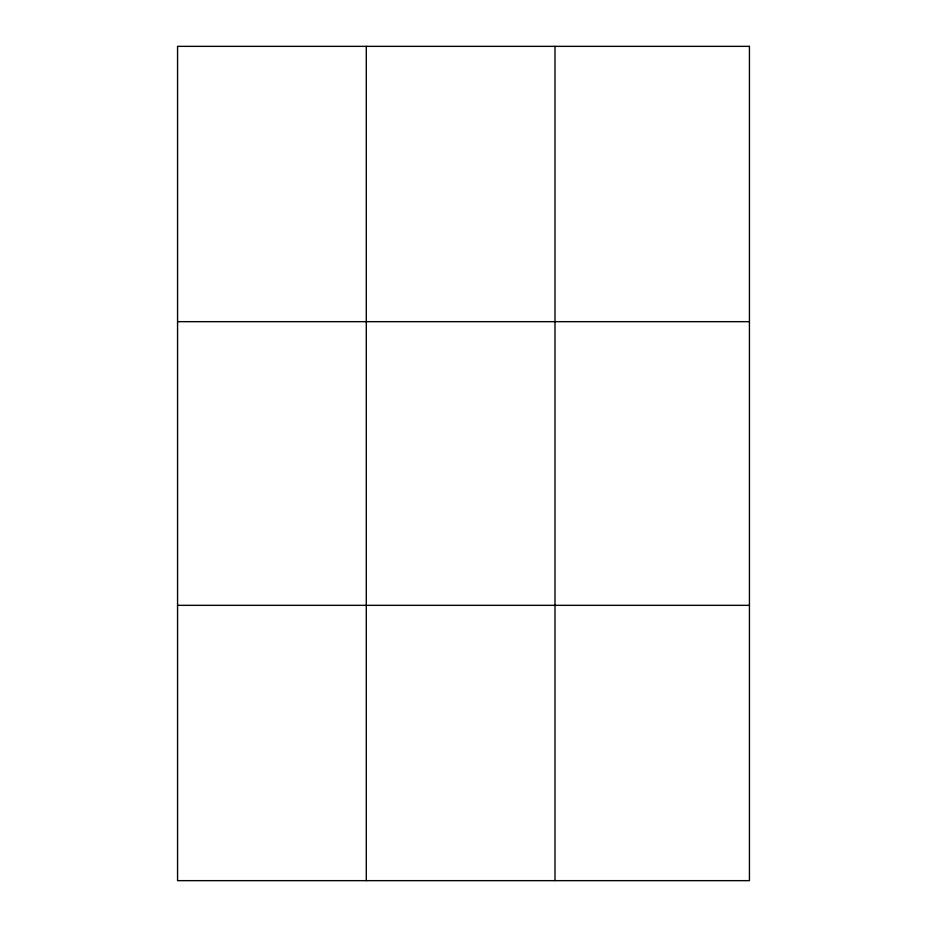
<?xml version="1.0" encoding="UTF-8"?>
<svg xmlns="http://www.w3.org/2000/svg" width="927" height="927" viewBox="0 0 927 927"><rect width="100%" height="100%" fill="white"/><g stroke="black" fill="none" stroke-linecap="round" stroke-linejoin="round"><path stroke-width="1.39" d="M366.281 46.35L366.281 880.65M554.995 46.35L554.995 880.65M177.567 321.669L749.433 321.669M177.567 605.331L749.433 605.331M749.433 46.35L749.433 880.65L177.567 880.65L177.567 46.35L749.433 46.35"/></g></svg>
